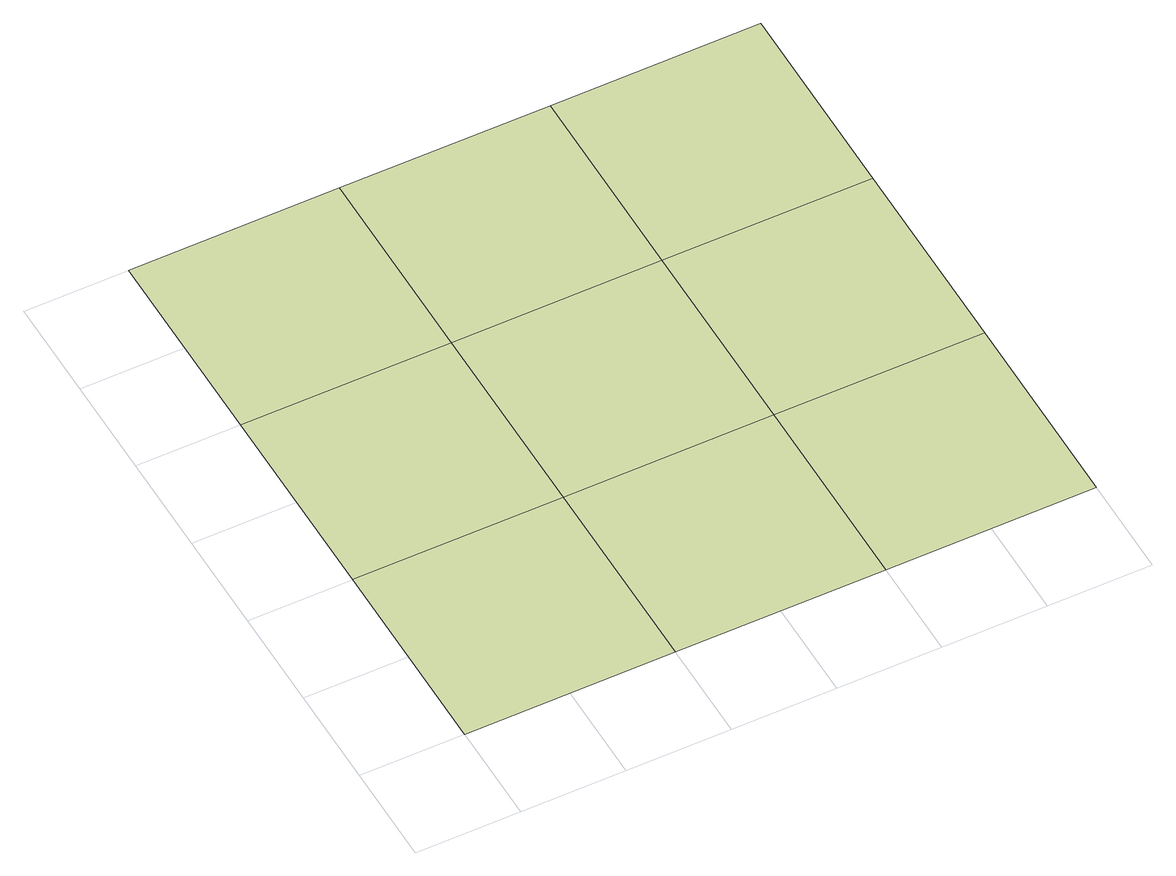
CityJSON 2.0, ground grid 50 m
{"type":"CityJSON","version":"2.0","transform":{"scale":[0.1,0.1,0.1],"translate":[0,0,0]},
"CityObjects":{
"landuse1":{"type":"LandUse","geometry":[{"type":"MultiSurface","lod":"2","boundaries":[[[0,1,2,3]]]}]},
"landuse2":{"type":"LandUse","geometry":[{"type":"MultiSurface","lod":"2","boundaries":[[[3,2,4,5]]]}]},
"landuse3":{"type":"LandUse","geometry":[{"type":"MultiSurface","lod":"2","boundaries":[[[5,4,6,7]]]}]},
"landuse4":{"type":"LandUse","geometry":[{"type":"MultiSurface","lod":"2","boundaries":[[[1,8,9,2]]]}]},
"landuse5":{"type":"LandUse","geometry":[{"type":"MultiSurface","lod":"2","boundaries":[[[2,9,10,4]]]}]},
"landuse6":{"type":"LandUse","geometry":[{"type":"MultiSurface","lod":"2","boundaries":[[[4,10,11,6]]]}]},
"landuse7":{"type":"LandUse","geometry":[{"type":"MultiSurface","lod":"2","boundaries":[[[8,12,13,9]]]}]},
"landuse8":{"type":"LandUse","geometry":[{"type":"MultiSurface","lod":"2","boundaries":[[[9,13,14,10]]]}]},
"landuse9":{"type":"LandUse","geometry":[{"type":"MultiSurface","lod":"2","boundaries":[[[10,14,15,11]]]}]}
},
"vertices":[
[0,0,0],[1000,0,0],[1000,1000,0],[0,1000,0],
[1000,2000,0],[0,2000,0],
[1000,3000,0],[0,3000,0],
[2000,0,0],[2000,1000,0],
[2000,2000,0],
[2000,3000,0],
[3000,0,0],[3000,1000,0],
[3000,2000,0],
[3000,3000,0]
]}
